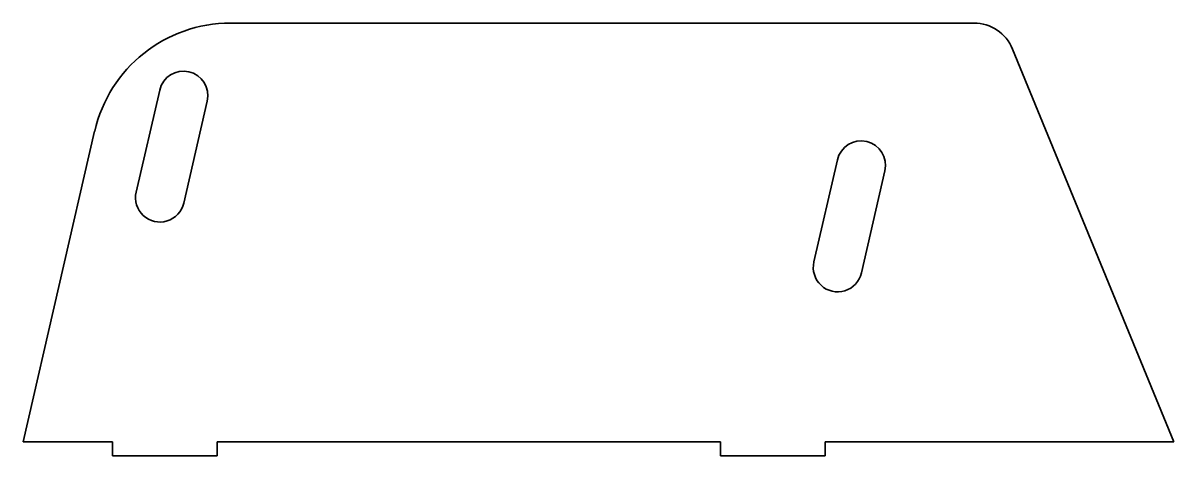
# Model space of a CAD drawing. Header units: inches. Extents: x 0 to 165, y 0 to 62.
import ezdxf

# ---------------------------------------------------------------- set-up
doc = ezdxf.new("R2010")
doc.units = ezdxf.units.IN
doc.header["$MEASUREMENT"] = 0
doc.layers.add('SIMUMAK Visible (ISO)', color=7, linetype='Continuous', lineweight=35)

# ---------------------------------------------------------------- blocks, each defined once
blk = doc.blocks.new('CDR-SMB-01-FCDR-02_Sheet_4_CDR-SMB-01-FCDR-02')
at = {"layer": 'SIMUMAK Visible (ISO)'}
for p, q in [((-52.74, 31), (53.81, 31)), ((59.36, 27.28), (82.5, -29)), ((-66.28, 6.79), (-62.91, 21.4)), ((-56.09, 19.83), (-59.46, 5.21)), ((-82.5, -29), (-72.23, 15.5)), ((30.87, -3.21), (34.25, 11.4)), ((41.07, 9.83), (37.7, -4.79)), ((-69.67, -29), (-82.5, -29)), ((-69.67, -31), (-69.67, -29)), ((17.5, -29), (-54.67, -29)), ((-54.67, -29), (-54.67, -31)), ((17.5, -31), (17.5, -29)), ((82.5, -29), (32.5, -29)), ((32.5, -29), (32.5, -31)), ((-54.67, -31), (-69.67, -31)), ((32.5, -31), (17.5, -31))]:
    blk.add_line(p, q, dxfattribs=at)
at = {"layer": 'SIMUMAK Visible (ISO)', "extrusion": (0, 0, -1)}
for centre, radius, start, end in [((52.74, 11), 20, 13, 90), ((-53.81, 25), 6, 90, 157.6487), ((59.5, 20.62), 3.5, 13, 193), ((-37.66, 10.62), 3.5, 13, 193), ((62.87, 6), 3.5, 193, 13), ((-34.29, -4), 3.5, 193, 13)]:
    blk.add_arc(centre, radius, start, end, dxfattribs=at)

msp = doc.modelspace()

# ---------------------------------------------------------------- block references
msp.add_blockref('CDR-SMB-01-FCDR-02_Sheet_4_CDR-SMB-01-FCDR-02', (82.5, 31))

doc.saveas('drawing.dxf')
